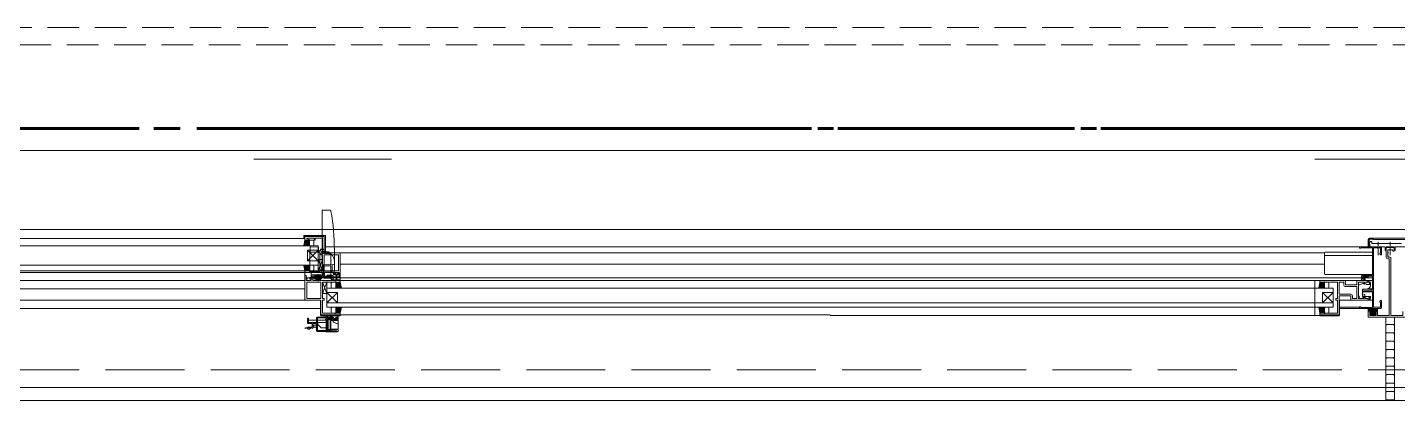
# Model space of a CAD drawing. Units: millimetres at full size, sheet at 1:30. Extents: x -16828 to 149130, y 47892 to 100313.
# Drawn here: x 13631 to 15193, y 50641 to 51066 of the extents above; entities that cross this region are included whole.
import ezdxf

# ---------------------------------------------------------------- set-up
doc = ezdxf.new("R2010")
doc.units = ezdxf.units.MM
doc.header["$LTSCALE"] = 30
for name, pattern in [('CHAIN2', [12, 9, -1, 1, -1]), ('DASHED1', [1.8, 1.2, -0.6]), ('DASHED3', [4, 3, -1]), ('DOUBLE_CHAIN1', [8.8, 5, -1, 0.6, -0.6, 0.6, -1])]:
    doc.linetypes.add(name, pattern=pattern)
for name, color, linetype, lineweight in [('0-0', 7, 'CHAIN2', 15), ('0-1', 7, 'Continuous', 15), ('2-0_通芯', 7, 'DOUBLE_CHAIN1', 15), ('2-A_建具', 7, 'Continuous', 15)]:
    doc.layers.add(name, color=color, linetype=linetype, lineweight=lineweight)

msp = doc.modelspace()

# ---------------------------------------------------------------- linework, layer by layer
at = {"layer": '0-0', "color": 1, "lineweight": 60}
msp.add_line((-9565.04, 50950.86), (35684.96, 50950.86), dxfattribs=at)
at = {"layer": '0-1'}
for p, q in [((12459.96, 50835.86), (17909.96, 50835.86)), ((-6110.04, 50655.86), (31079.96, 50655.86))]:
    msp.add_line(p, q, dxfattribs=at)
at = {"layer": '0-1', "linetype": 'DASHED3'}
msp.add_line((-1280.04, 50675.86), (21780.96, 50675.86), dxfattribs=at)
at = {"layer": '2-0_通芯', "color": 1, "lineweight": 60}
msp.add_line((-10727.74, 50950.86), (35684.96, 50950.86), dxfattribs=at)
at = {"layer": '2-A_建具', "linetype": 'DASHED1'}
for p, q in [((13275.96, 51065.86), (17093.96, 51065.86)), ((12649.96, 51045.86), (17719.96, 51045.86))]:
    msp.add_line(p, q, dxfattribs=at)
at = {"layer": '2-A_建具'}
for p, q in [((12649.96, 50925.86), (17719.96, 50925.86)), ((13888.96, 50915.86), (14045.96, 50915.86)), ((15323.46, 50915.86), (15098.96, 50915.86)), ((13966.96, 50857.35), (13966.96, 50813.49)), ((13976.15, 50857.55), (13967.48, 50857.85)), ((13962.46, 50817.06), (12814.96, 50817.06)), ((13947.46, 50825.56), (13388.71, 50825.56)), ((13947.46, 50823.56), (13945.96, 50817.06)), ((13952.23, 50823.56), (13946.03, 50817.36)), ((13946.36, 50817.06), (13946.03, 50817.39)), ((13946.26, 50828.96), (13970.96, 50828.96)), ((13946.26, 50828.96), (13946.26, 50825.56)), ((13947.77, 50817.06), (13946.3, 50818.53)), ((13950.82, 50823.56), (13946.45, 50819.2)), ((13949.19, 50817.06), (13946.56, 50819.68)), ((13950.6, 50817.06), (13946.83, 50820.83)), ((13949.4, 50823.56), (13946.88, 50821.03)), ((13952.02, 50817.06), (13947.1, 50821.98)), ((13952.46, 50822.37), (13947.15, 50817.06)), ((13947.99, 50823.56), (13947.3, 50822.87)), ((13952.46, 50818.03), (13947.36, 50823.13)), ((13947.46, 50827.26), (13947.46, 50824.06)), ((13952.46, 50823.56), (13947.46, 50823.56)), ((13968.96, 50827.76), (13947.96, 50827.76)), ((13952.46, 50819.45), (13948.34, 50823.56)), ((13952.46, 50820.96), (13948.56, 50817.06)), ((13952.46, 50820.86), (13949.76, 50823.56)), ((13952.46, 50819.55), (13949.97, 50817.06)), ((13952.46, 50822.27), (13951.17, 50823.56)), ((13952.46, 50818.13), (13951.39, 50817.06)), ((13952.46, 50817.06), (13952.46, 50823.56)), ((13952.46, 50822.56), (13952.46, 50818.06)), ((13956.46, 50823.56), (13953.46, 50823.56)), ((13953.46, 50817.06), (13956.46, 50817.06)), ((13962.32, 50815.56), (13953.57, 50815.86)), ((13957.46, 50818.06), (13957.46, 50822.56)), ((13962.46, 50788.49), (13962.46, 50817.06)), ((13962.8, 50815.1), (13963.26, 50809.87)), ((13970.96, 50828.96), (13970.96, 50808.96)), ((15174.46, 50815.86), (13970.96, 50815.86)), ((15159.96, 50816.36), (15159.96, 50824.86)), ((15160.76, 50816.36), (15159.96, 50816.36)), ((15161.87, 50818.28), (15160.76, 50816.36)), ((15160.96, 50825.86), (15208.96, 50825.86)), ((15160.96, 50824.86), (15160.96, 50818.81)), ((15165.96, 50824.86), (15160.96, 50824.86)), ((15160.96, 50818.81), (15161.87, 50818.28)), ((15161.19, 50818.77), (15162.24, 50821.66)), ((15161.61, 50818.05), (15161.41, 50818.16)), ((15161.76, 50816.86), (15161.76, 50817.79)), ((15162.53, 50821.86), (15163.76, 50821.86)), ((15178.86, 50815.86), (15162.76, 50815.86)), ((15164.26, 50821.36), (15164.26, 50820.16)), ((15164.56, 50819.86), (15170.49, 50819.86)), ((15165.96, 50824.46), (15165.96, 50824.86)), ((15203.96, 50824.46), (15165.96, 50824.46)), ((15171.16, 50817.18), (15171.16, 50821.74)), ((15171.16, 50814.98), (15171.16, 50816.18)), ((15171.83, 50819.86), (15184.29, 50819.86)), ((15174.96, 50807.36), (15174.96, 50815.36)), ((15179.16, 50812.36), (15179.16, 50815.56)), ((15180.26, 50815.56), (15180.26, 50812.36)), ((15189.36, 50815.86), (15180.56, 50815.86)), ((15184.96, 50817.18), (15184.96, 50821.74)), ((15184.96, 50814.98), (15184.96, 50816.18)), ((15185.63, 50819.86), (15198.09, 50819.86)), ((15189.66, 50812.36), (15189.66, 50815.56)), ((15190.76, 50815.56), (15190.76, 50812.36)), ((15207.16, 50815.86), (15191.06, 50815.86)), ((13950.46, 50812.06), (13962.46, 50812.06)), ((13950.46, 50812.06), (13962.46, 50800.06)), ((13950.46, 50800.06), (13962.46, 50812.06)), ((13950.46, 50812.06), (13950.46, 50800.06)), ((13962.46, 50800.06), (13950.46, 50800.06)), ((13967.46, 50801.49), (13962.46, 50801.49)), ((13967.46, 50801.49), (13962.46, 50788.49)), ((13967.46, 50788.49), (13962.46, 50801.49)), ((13965.06, 50811.26), (13963.49, 50811.29)), ((13964.46, 50808.52), (13964.46, 50788.75)), ((13968.46, 50813.49), (13965.06, 50813.49)), ((13965.06, 50810.88), (13965.06, 50813.49)), ((13968.46, 50812.82), (13965.06, 50812.82)), ((13965.06, 50810.88), (13968.46, 50810.88)), ((13966.96, 50782.37), (13966.96, 50810.74)), ((13966.96, 50806.37), (13967.19, 50807.92)), ((13967.7, 50808.35), (13976.55, 50808.04)), ((13968.46, 50810.88), (13968.46, 50808.32)), ((13970.46, 50811.54), (13970.46, 50808.25)), ((13974.96, 50809.81), (13974.96, 50808.96)), ((13976.96, 50799.37), (13976.96, 50796.67)), ((13980.96, 50812.47), (13980.96, 50788.13)), ((13980.96, 50796.83), (13980.96, 50799.37)), ((13987.46, 50808.96), (13987.46, 50778.37)), ((15109.96, 50808.96), (15109.96, 50785.46)), ((15164.96, 50805.92), (15109.96, 50805.92)), ((15163.96, 50809.96), (15110.96, 50809.96)), ((15171.16, 50806.34), (15171.16, 50813.98)), ((15179.76, 50811.86), (15179.66, 50811.86)), ((15184.96, 50806.34), (15184.96, 50813.98)), ((15185.92, 50803.06), (15185.92, 50737.79)), ((15190.26, 50811.86), (15190.16, 50811.86)), ((13962.46, 50795.06), (12814.96, 50795.06)), ((13952.46, 50788.56), (12824.96, 50788.56)), ((13947.76, 50786.56), (13388.71, 50786.56)), ((13947.46, 50788.56), (13945.96, 50795.06)), ((13946.36, 50795.06), (13946.03, 50794.74)), ((13952.23, 50788.56), (13946.03, 50794.76)), ((13947.77, 50795.06), (13946.3, 50793.59)), ((13950.82, 50788.56), (13946.45, 50792.93)), ((13949.19, 50795.06), (13946.56, 50792.44)), ((13950.6, 50795.06), (13946.83, 50791.29)), ((13949.4, 50788.56), (13946.88, 50791.09)), ((13952.02, 50795.06), (13947.1, 50790.14)), ((13952.46, 50789.75), (13947.15, 50795.06)), ((13947.99, 50788.56), (13947.3, 50789.25)), ((13952.46, 50794.09), (13947.36, 50788.99)), ((13947.46, 50788.06), (13947.46, 50755.16)), ((13947.46, 50786.56), (13969.53, 50786.55)), ((13952.46, 50792.68), (13948.34, 50788.56)), ((13952.46, 50791.16), (13948.56, 50795.06)), ((13952.46, 50791.26), (13949.76, 50788.56)), ((13952.46, 50792.58), (13949.97, 50795.06)), ((13952.46, 50789.85), (13951.17, 50788.56)), ((13952.46, 50793.99), (13951.39, 50795.06)), ((13952.46, 50795.06), (13952.46, 50787.86)), ((13952.46, 50789.56), (13952.46, 50794.06)), ((13952.96, 50787.37), (13963.49, 50787.74)), ((13952.96, 50787.27), (13966.96, 50787.52)), ((13953.46, 50795.06), (13956.46, 50795.06)), ((13956.46, 50788.56), (13953.46, 50788.56)), ((13964.96, 50784.06), (13955.46, 50784.06)), ((13957.46, 50794.06), (13957.46, 50789.56)), ((13959.46, 50783.97), (13959.46, 50782.47)), ((13962.46, 50783.97), (13959.46, 50783.97)), ((13960.46, 50783.76), (13961.1, 50782.47)), ((13962.46, 50784.9), (13962.46, 50776.87)), ((13964.46, 50783.76), (13963.82, 50782.47)), ((13966.96, 50789.64), (13964.46, 50789.61)), ((13979.99, 50795.83), (13967.48, 50795.39)), ((13967.96, 50794.37), (13976.83, 50794.37)), ((13968.46, 50795.42), (13968.46, 50781.87)), ((13968.46, 50786.92), (13977.29, 50787.23)), ((13969.53, 50780.56), (13969.53, 50786.56)), ((13972.56, 50783.81), (13972.46, 50781.57)), ((13972.56, 50783.81), (13978.03, 50783.57)), ((13976.96, 50793.87), (13976.96, 50779.87)), ((13979.99, 50787.13), (13976.98, 50787.02)), ((13982.11, 50784.66), (13982.11, 50785.46)), ((13982.11, 50784.96), (13984.61, 50784.96)), ((13982.86, 50784.26), (13982.51, 50784.26)), ((13983.11, 50780.76), (13982.86, 50784.26)), ((13984.21, 50784.26), (13983.86, 50784.26)), ((13984.61, 50785.46), (13984.61, 50784.66)), ((13986.26, 50786.55), (13986.26, 50781.06)), ((15109.96, 50796.06), (13987.46, 50796.06)), ((15163.96, 50784.46), (15110.96, 50784.46)), ((13947.46, 50768.06), (12824.96, 50768.06)), ((13947.46, 50777.56), (13388.71, 50777.56)), ((13954.46, 50780.56), (13948.66, 50780.56)), ((13987.46, 50780.97), (13953.04, 50780.97)), ((13953.04, 50779.47), (13966.46, 50779.47)), ((13954.96, 50782.47), (13987.46, 50782.47)), ((13954.96, 50780.97), (13954.96, 50782.47)), ((15164.96, 50777.56), (13956.39, 50777.56)), ((13956.96, 50782.47), (13956.96, 50780.97)), ((13958.46, 50782.47), (13958.52, 50783.11)), ((13966.4, 50783.11), (13958.52, 50783.11)), ((13958.96, 50780.56), (13968.46, 50780.56)), ((13959.66, 50779.47), (13959.66, 50778.47)), ((13965.26, 50778.47), (13959.66, 50778.47)), ((13960.46, 50780.97), (13960.46, 50778.47)), ((13960.76, 50780.97), (13960.76, 50778.47)), ((13964.16, 50780.97), (13964.16, 50778.47)), ((13964.46, 50780.97), (13964.46, 50778.47)), ((13965.26, 50779.47), (13965.26, 50778.47)), ((13966.46, 50782.47), (13966.4, 50783.11)), ((13966.46, 50779.47), (13966.46, 50780.97)), ((13972.46, 50775.63), (13967.46, 50762.63)), ((13972.46, 50762.63), (13967.46, 50775.63)), ((13968.46, 50781.87), (13976.96, 50781.87)), ((13976.96, 50780.37), (13968.96, 50780.37)), ((13969.53, 50780.66), (13983.61, 50780.66)), ((13969.53, 50780.56), (13983.11, 50780.56)), ((13972.46, 50781.57), (13976.96, 50781.37)), ((13972.46, 50747.06), (13972.46, 50775.63)), ((15119.96, 50769.06), (13972.46, 50769.06)), ((13972.49, 50782.31), (13976.53, 50782.13)), ((13977.46, 50770.06), (13977.46, 50774.56)), ((13977.96, 50780.63), (13977.96, 50778.46)), ((13978.46, 50778.37), (13987.46, 50778.37)), ((13978.46, 50775.56), (13981.46, 50775.56)), ((13981.46, 50769.06), (13978.46, 50769.06)), ((13979.46, 50778.37), (13979.46, 50782.07)), ((13982.46, 50769.06), (13982.46, 50776.26)), ((13982.46, 50771.45), (13986.57, 50775.56)), ((13982.46, 50772.86), (13985.16, 50775.56)), ((13982.46, 50774.27), (13983.75, 50775.56)), ((13982.46, 50775.56), (13987.46, 50775.56)), ((13982.46, 50770.03), (13987.56, 50775.13)), ((13982.46, 50774.56), (13982.46, 50770.06)), ((13982.46, 50774.37), (13987.77, 50769.06)), ((13982.46, 50772.96), (13986.36, 50769.06)), ((13982.46, 50771.55), (13984.95, 50769.06)), ((13982.46, 50770.13), (13983.53, 50769.06)), ((13982.69, 50775.56), (13988.89, 50769.36)), ((13982.9, 50769.06), (13987.82, 50773.98)), ((13983.11, 50780.76), (13983.11, 50777.81)), ((13983.61, 50777.66), (13987.46, 50777.66)), ((13984.1, 50775.56), (13988.47, 50771.2)), ((13984.32, 50769.06), (13988.09, 50772.83)), ((13985.52, 50775.56), (13988.04, 50773.03)), ((13985.73, 50769.06), (13988.35, 50771.68)), ((13986.26, 50781.06), (13987.46, 50781.06)), ((13986.93, 50775.56), (13987.62, 50774.87)), ((13987.15, 50769.06), (13988.62, 50770.53)), ((13987.46, 50776.06), (13987.46, 50777.66)), ((15104.96, 50777.46), (13987.46, 50777.46)), ((13987.46, 50775.56), (13988.96, 50769.06)), ((13988.56, 50769.06), (13988.88, 50769.39)), ((15098.96, 50777.46), (15098.96, 50737.76)), ((15104.96, 50775.56), (15103.46, 50769.06)), ((15109.73, 50775.56), (15103.53, 50769.36)), ((15103.86, 50769.06), (15103.53, 50769.39)), ((15105.27, 50769.06), (15103.8, 50770.53)), ((15108.32, 50775.56), (15103.95, 50771.2)), ((15106.69, 50769.06), (15104.06, 50771.68)), ((15108.1, 50769.06), (15104.33, 50772.83)), ((15106.9, 50775.56), (15104.38, 50773.03)), ((15109.52, 50769.06), (15104.6, 50773.98)), ((15109.96, 50774.37), (15104.65, 50769.06)), ((15105.49, 50775.56), (15104.8, 50774.87)), ((15109.96, 50770.03), (15104.86, 50775.13)), ((15104.96, 50777.66), (15104.96, 50776.06)), ((15109.96, 50775.56), (15104.96, 50775.56)), ((15109.96, 50771.45), (15105.84, 50775.56)), ((15109.96, 50772.96), (15106.06, 50769.06)), ((15109.96, 50772.86), (15107.26, 50775.56)), ((15109.96, 50771.55), (15107.47, 50769.06)), ((15109.96, 50774.27), (15108.67, 50775.56)), ((15109.96, 50770.13), (15108.89, 50769.06)), ((15109.96, 50769.06), (15109.96, 50776.26)), ((15109.96, 50774.56), (15109.96, 50770.06)), ((15113.96, 50775.56), (15110.96, 50775.56)), ((15110.96, 50769.06), (15113.96, 50769.06)), ((15114.96, 50770.06), (15114.96, 50774.56)), ((15119.92, 50775.63), (15120, 50775.63)), ((15119.96, 50747.06), (15119.96, 50769.06)), ((15154.59, 50774.4), (15149.95, 50772.73)), ((15152.46, 50782.86), (15152.46, 50781.56)), ((15153, 50780.36), (15152.46, 50779.82)), ((15152.46, 50780.06), (15152.46, 50778.06)), ((15155.66, 50779.36), (15152.46, 50779.36)), ((15154.76, 50780.36), (15152.76, 50780.36)), ((15152.76, 50778.23), (15152.96, 50779.36)), ((15154.35, 50780.36), (15153.35, 50779.36)), ((15153.46, 50767.71), (15153.46, 50759.46)), ((15153.68, 50767.66), (15159.06, 50767.71)), ((15154.55, 50782.77), (15154.05, 50782.27)), ((15154.26, 50781.76), (15154.6, 50781.76)), ((15154.36, 50779.36), (15156.58, 50777.68)), ((15155.47, 50782.83), (15154.4, 50781.76)), ((15156.66, 50781.33), (15154.69, 50779.36)), ((15154.96, 50779.36), (15156.78, 50777.96)), ((15156.65, 50782.66), (15155.06, 50781.07)), ((15155.06, 50781.3), (15155.06, 50780.66)), ((15157.66, 50782.66), (15155.56, 50782.66)), ((15156.15, 50774.37), (15157.46, 50773.76)), ((15156.5, 50779.82), (15156.2, 50779.52)), ((15156.66, 50781.46), (15156.66, 50780.36)), ((15156.96, 50781.76), (15158.36, 50781.76)), ((15158.19, 50782.86), (15157.09, 50781.76)), ((15161.75, 50776.27), (15157.53, 50777.54)), ((15158.64, 50781.96), (15158.46, 50781.78)), ((15158.66, 50782.06), (15158.66, 50782.56)), ((15164.96, 50768.06), (15159.84, 50768.06)), ((15162.46, 50771.66), (15162.46, 50775.32)), ((13965.26, 50738.26), (13965.26, 50754.57)), ((13965.46, 50754.57), (13965.26, 50754.57)), ((13967.46, 50762.63), (13972.46, 50762.63)), ((13984.46, 50764.06), (13972.46, 50764.06)), ((13984.46, 50764.06), (13972.46, 50752.06)), ((13984.46, 50752.06), (13972.46, 50764.06)), ((15119.96, 50752.06), (13972.46, 50752.06)), ((13984.46, 50764.06), (13984.46, 50752.06)), ((15107.96, 50764.06), (15119.96, 50764.06)), ((15107.96, 50764.06), (15119.96, 50752.06)), ((15107.96, 50752.06), (15119.96, 50764.06)), ((15107.96, 50764.06), (15107.96, 50752.06)), ((15126.96, 50762.09), (15139.89, 50762.09)), ((15126.96, 50755.16), (15164.96, 50755.16)), ((15149.56, 50759.76), (15148.96, 50759.76)), ((15149.56, 50759.76), (15149.56, 50757.09)), ((15153.36, 50757.76), (15154.53, 50757.76)), ((15153.36, 50757.09), (15153.36, 50757.76)), ((15153.46, 50764.66), (15164.96, 50764.66)), ((15162.46, 50759.46), (15153.46, 50759.46)), ((15155.73, 50761.58), (15153.73, 50762.31)), ((15154.53, 50757.76), (15154.53, 50759.46)), ((15154.83, 50759.76), (15155.76, 50759.76)), ((15156.06, 50760.06), (15156.06, 50761.11)), ((15157.53, 50755.18), (15161.75, 50756.45)), ((15174.96, 50746.36), (15174.96, 50754.36)), ((13965.26, 50745.86), (12760.46, 50745.86)), ((13965.26, 50738.26), (13987.76, 50738.26)), ((13965.96, 50738.56), (14546.21, 50738.56)), ((13986.76, 50737.26), (13966.26, 50737.26)), ((13971.46, 50737.21), (13971.46, 50735.86)), ((13971.96, 50735.86), (13971.96, 50737.2)), ((13971.96, 50736.36), (13972.46, 50736.36)), ((15119.96, 50747.06), (13972.46, 50747.06)), ((13972.46, 50737.2), (13972.46, 50735.86)), ((13972.92, 50735.86), (13972.92, 50737.19)), ((13973.42, 50737.19), (13973.42, 50735.86)), ((13976.5, 50735.86), (13976.5, 50737.16)), ((13977, 50737.16), (13977, 50735.86)), ((13977.46, 50746.06), (13977.46, 50741.56)), ((13977.46, 50735.86), (13977.46, 50737.15)), ((13977.46, 50736.36), (13977.96, 50736.36)), ((13977.96, 50737.15), (13977.96, 50735.86)), ((13981.46, 50747.06), (13978.46, 50747.06)), ((13978.46, 50740.56), (13981.46, 50740.56)), ((13978.46, 50737.15), (13978.46, 50735.86)), ((13982.46, 50741.75), (13987.77, 50747.06)), ((13982.46, 50743.16), (13986.36, 50747.06)), ((13982.46, 50744.58), (13984.95, 50747.06)), ((13982.46, 50747.06), (13982.46, 50739.86)), ((13982.46, 50745.99), (13983.53, 50747.06)), ((13982.46, 50746.09), (13987.56, 50740.99)), ((13982.46, 50741.56), (13982.46, 50746.06)), ((13982.46, 50744.68), (13986.57, 50740.56)), ((13982.46, 50743.26), (13985.16, 50740.56)), ((13982.46, 50741.85), (13983.75, 50740.56)), ((13982.46, 50740.56), (13987.46, 50740.56)), ((13982.69, 50740.56), (13988.89, 50746.76)), ((13982.9, 50747.06), (13987.82, 50742.14)), ((13984.1, 50740.56), (13988.47, 50744.93)), ((13984.32, 50747.06), (13988.09, 50743.29)), ((13985.46, 50720.26), (13985.46, 50737.18)), ((13985.52, 50740.56), (13988.04, 50743.09)), ((13985.73, 50747.06), (13988.35, 50744.44)), ((13986.93, 50740.56), (13987.62, 50741.25)), ((13987.15, 50747.06), (13988.62, 50745.59)), ((13987.46, 50740.56), (13988.96, 50747.06)), ((13987.46, 50738.56), (13987.46, 50740.06)), ((13987.76, 50738.56), (13987.76, 50738.26)), ((13988.56, 50747.06), (13988.88, 50746.74)), ((14546.21, 50737.76), (15127.16, 50737.76)), ((15104.96, 50740.56), (15103.46, 50747.06)), ((15103.86, 50747.06), (15103.53, 50746.74)), ((15109.73, 50740.56), (15103.53, 50746.76)), ((15105.27, 50747.06), (15103.8, 50745.59)), ((15108.32, 50740.56), (15103.95, 50744.93)), ((15106.69, 50747.06), (15104.06, 50744.44)), ((15108.1, 50747.06), (15104.33, 50743.29)), ((15106.9, 50740.56), (15104.38, 50743.09)), ((15109.52, 50747.06), (15104.6, 50742.14)), ((15109.96, 50741.75), (15104.65, 50747.06)), ((15104.66, 50738.56), (15104.66, 50738.26)), ((15127.16, 50738.26), (15104.66, 50738.26)), ((15105.49, 50740.56), (15104.8, 50741.25)), ((15109.96, 50746.09), (15104.86, 50740.99)), ((15109.96, 50740.56), (15104.96, 50740.56)), ((15105.66, 50737.26), (15126.16, 50737.26)), ((15109.96, 50744.68), (15105.84, 50740.56)), ((15109.96, 50743.16), (15106.06, 50747.06)), ((15109.96, 50743.26), (15107.26, 50740.56)), ((15109.96, 50744.58), (15107.47, 50747.06)), ((15109.96, 50741.85), (15108.67, 50740.56)), ((15109.96, 50745.99), (15108.89, 50747.06)), ((15109.96, 50747.06), (15109.96, 50739.86)), ((15109.96, 50741.56), (15109.96, 50746.06)), ((15110.96, 50747.06), (15113.96, 50747.06)), ((15113.96, 50740.56), (15110.96, 50740.56)), ((15114.96, 50746.06), (15114.96, 50741.56)), ((15149.96, 50747.26), (15127.16, 50747.26)), ((15127.16, 50745.86), (15174.46, 50745.86)), ((15161.82, 50745.91), (15159.96, 50744.38)), ((15159.96, 50745.91), (15159.96, 50742.86)), ((15162.41, 50745.91), (15159.96, 50745.91)), ((15163.11, 50745.79), (15159.96, 50742.92)), ((15159.96, 50742.86), (15163.71, 50742.86)), ((15159.96, 50735.86), (15159.96, 50742.36)), ((15160.46, 50742.86), (15162.96, 50742.86)), ((15164.39, 50745.64), (15161.35, 50742.86)), ((15162.78, 50741.46), (15162.16, 50740.84)), ((15162.16, 50740.96), (15162.16, 50739.56)), ((15168.9, 50745.91), (15162.17, 50739.44)), ((15163.71, 50741.46), (15162.66, 50741.46)), ((15168.16, 50739.06), (15162.66, 50739.06)), ((15165.77, 50745.61), (15162.77, 50742.86)), ((15170.31, 50745.91), (15163.21, 50739.06)), ((15167.3, 50745.73), (15163.71, 50742.39)), ((15163.71, 50742.86), (15163.71, 50741.46)), ((15167.11, 50741.55), (15164.62, 50739.06)), ((15168.38, 50741.41), (15166.04, 50739.06)), ((15167.11, 50742.86), (15167.11, 50741.46)), ((15170.41, 50742.86), (15167.11, 50742.86)), ((15167.11, 50741.46), (15168.16, 50741.46)), ((15168.66, 50740.27), (15167.45, 50739.06)), ((15167.96, 50742.86), (15169.96, 50742.86)), ((15168.41, 50745.91), (15170.41, 50745.91)), ((15170.41, 50744.6), (15168.42, 50742.86)), ((15168.66, 50740.96), (15168.66, 50739.56)), ((15170.41, 50743.43), (15169.84, 50742.86)), ((15170.41, 50745.91), (15170.41, 50742.86)), ((13948.96, 50722.5), (13948.76, 50722.5)), ((13950.46, 50734.16), (13950.46, 50729.26)), ((13950.86, 50723.76), (13956.36, 50723.76)), ((13951.46, 50732.36), (13960.46, 50732.36)), ((13951.96, 50723.26), (13951.76, 50723.26)), ((13954.96, 50722.5), (13954.76, 50722.5)), ((13980.06, 50735.86), (13961.46, 50735.86)), ((13961.76, 50732.36), (13971.46, 50732.36)), ((13961.76, 50729.66), (13971.46, 50729.66)), ((13962.06, 50728.56), (13961.76, 50728.56)), ((13961.76, 50720.76), (13971.46, 50720.76)), ((13962.06, 50728.56), (13962.06, 50727.56)), ((13962.06, 50727.56), (13965.86, 50723.76)), ((13965.86, 50723.76), (13971.46, 50723.76)), ((13971.46, 50720.75), (13971.46, 50732.39)), ((13972.76, 50720.74), (13972.76, 50734.68)), ((13972.76, 50734.36), (13977.06, 50734.36)), ((13972.76, 50734.36), (13973.76, 50733.36)), ((13973.76, 50733.36), (13973.76, 50721.96)), ((13976.06, 50733.36), (13973.76, 50733.36)), ((13973.76, 50721.96), (13976.06, 50721.96)), ((13976.06, 50733.36), (13977.06, 50734.36)), ((13976.06, 50721.96), (13976.06, 50733.36)), ((13976.06, 50721.96), (13977.06, 50720.96)), ((13977.06, 50734.74), (13977.06, 50720.68)), ((13984.46, 50732.16), (13977.06, 50732.16)), ((13977.06, 50722.06), (13985.46, 50722.06)), ((13984.26, 50733.56), (13978.26, 50733.56)), ((13979.46, 50730.34), (13979.46, 50732.16)), ((13984.8, 50728.4), (13979.46, 50730.34)), ((13980.06, 50735.86), (13980.06, 50734.41)), ((13982.46, 50734.41), (13982.46, 50735.86)), ((13982.46, 50735.86), (13985.46, 50735.86)), ((13983.76, 50734.41), (13983.76, 50733.56)), ((13985.46, 50733.46), (13985.46, 50734.86)), ((13985.46, 50720.56), (13985.46, 50721.26)), ((15179.96, 50735.86), (15179.96, 50640.86)), ((15180.96, 50727.36), (15179.96, 50726.36)), ((15180.96, 50727.36), (15188.96, 50727.36)), ((15191.96, 50735.86), (15182.96, 50735.86)), ((15189.96, 50726.36), (15188.96, 50727.36)), ((15189.96, 50735.86), (15189.96, 50640.86)), ((13961.46, 50719.56), (13984.46, 50719.56)), ((13971.46, 50719.56), (13971.46, 50719.26)), ((13971.46, 50719.26), (13984.46, 50719.26)), ((15180.96, 50717.86), (15179.96, 50716.86)), ((15180.96, 50708.36), (15179.96, 50707.36)), ((15180.96, 50717.86), (15188.96, 50717.86)), ((15180.96, 50708.36), (15188.96, 50708.36)), ((15189.96, 50716.86), (15188.96, 50717.86)), ((15189.96, 50707.36), (15188.96, 50708.36)), ((15180.96, 50698.86), (15179.96, 50697.86)), ((15180.96, 50698.86), (15188.96, 50698.86)), ((15189.96, 50697.86), (15188.96, 50698.86)), ((15180.96, 50689.36), (15179.96, 50688.36)), ((15180.96, 50679.86), (15179.96, 50678.86)), ((15180.96, 50689.36), (15188.96, 50689.36)), ((15180.96, 50679.86), (15188.96, 50679.86)), ((15189.96, 50688.36), (15188.96, 50689.36)), ((15189.96, 50678.86), (15188.96, 50679.86)), ((15180.96, 50670.36), (15179.96, 50669.36)), ((15180.96, 50660.86), (15179.96, 50659.86)), ((15180.96, 50670.36), (15188.96, 50670.36)), ((15180.96, 50660.86), (15188.96, 50660.86)), ((15189.96, 50669.36), (15188.96, 50670.36)), ((15189.96, 50659.86), (15188.96, 50660.86)), ((15180.96, 50651.36), (15179.96, 50650.36)), ((15180.96, 50651.36), (15188.96, 50651.36)), ((15189.96, 50650.36), (15188.96, 50651.36)), ((17478.46, 50640.86), (12891.46, 50640.86)), ((15180.96, 50641.86), (15179.96, 50640.86)), ((15180.96, 50641.86), (15188.96, 50641.86)), ((15189.96, 50640.86), (15188.96, 50641.86))]:
    msp.add_line(p, q, dxfattribs=at)
for points in [[(13969.46, 50827.96), (13947.26, 50827.96), (13947.26, 50825.56)], [(13952.24, 50824.15), (13949.39, 50824.91), (13949.39, 50825.83), (13957.96, 50825.83), (13957.96, 50823.56), (13958.96, 50823.56), (13958.96, 50825.83), (13967.46, 50825.83), (13967.46, 50808.96), (13965.46, 50808.96), (13965.46, 50806.86), (13966.26, 50806.86)], [(13963.26, 50809.87), (13953.26, 50809.87), (13953.26, 50815.56)], [(15109.96, 50808.96), (13969.46, 50808.96), (13969.46, 50827.96)], [(15149.96, 50815.86), (15149.96, 50814.26), (15151.16, 50814.26)], [(15151.76, 50814.86), (15164.96, 50814.86), (15164.96, 50783.86), (15153.46, 50783.86)], [(15174.46, 50754.86), (15173.96, 50754.86), (15173.36, 50753.82), (15173.36, 50752.86), (15174.06, 50752.86), (15174.06, 50747.06), (15166.16, 50747.06), (15166.16, 50814.66), (15174.06, 50814.66), (15174.06, 50808.86), (15173.36, 50808.86), (15173.36, 50807.9), (15173.96, 50806.86), (15174.46, 50806.86)], [(15180.46, 50804.13), (15180.46, 50809.2), (15180.58, 50809.39), (15180.58, 50809.94), (15180.46, 50810.12), (15180.46, 50810.2), (15180.58, 50810.39), (15180.58, 50810.94), (15180.46, 50811.12), (15180.46, 50814.66)], [(15180.96, 50815.16), (15184.29, 50815.16), (15184.48, 50815.02)], [(15189.46, 50814.66), (15189.46, 50811.06), (15187.96, 50811.06), (15187.96, 50812.66), (15182.39, 50812.66), (15182.39, 50809.8), (15182.55, 50809.61), (15182.55, 50809.11), (15182.39, 50808.92), (15182.39, 50806), (15182.55, 50805.81), (15182.55, 50805.31), (15182.39, 50805.12), (15182.39, 50804.06), (15184.92, 50804.06)], [(15185.44, 50815.02), (15185.63, 50815.16), (15188.96, 50815.16)], [(13952.96, 50787.27), (13952.96, 50809.87), (13963.49, 50809.5), (13963.49, 50811.29)], [(13966.59, 50807.03), (13967.46, 50807.03), (13967.46, 50788.49), (13962.42, 50788.49)], [(15170.46, 50742.36), (15170.46, 50737.79), (15183.99, 50737.79), (15183.99, 50802.13), (15182.46, 50802.13)], [(13947.46, 50786.56), (13967.53, 50786.56), (13967.53, 50782.06)], [(13954.46, 50786.56), (13954.46, 50779.86), (13953.06, 50779.86), (13953.06, 50779.06), (13954.46, 50779.06), (13954.46, 50777.56), (13948.66, 50777.56), (13948.66, 50779.06), (13950.06, 50779.06), (13950.06, 50779.86), (13948.66, 50779.86), (13948.66, 50782.96)], [(13961.5, 50788.49), (13955.19, 50788.49), (13953.46, 50787.86), (13952.46, 50787.86)], [(13969.46, 50781.56), (13969.46, 50786.56), (13979.56, 50786.56), (13979.56, 50785.26)], [(13980.56, 50784.26), (13981.86, 50784.26), (13981.86, 50785.06), (13980.76, 50785.06), (13980.76, 50786.56), (13985.96, 50786.56), (13985.96, 50785.06), (13984.86, 50785.06), (13984.86, 50784.26), (13986.26, 50784.26)], [(13981.06, 50786.56), (13981.06, 50785.46), (13982.11, 50785.46)], [(13983.61, 50777.66), (13983.61, 50780.76), (13983.86, 50784.26)], [(13984.61, 50785.46), (13985.66, 50785.46), (13985.66, 50786.56)], [(13956.39, 50777.56), (13956.39, 50782.56), (13959.27, 50782.56), (13965, 50783.06)], [(13967.53, 50782.06), (13964.65, 50782.06), (13958.92, 50781.56)], [(13968.33, 50757.09), (13967.46, 50757.09), (13967.46, 50775.63), (13972.5, 50775.63)], [(13973.42, 50775.63), (13979.73, 50775.63), (13981.46, 50776.26), (13982.46, 50776.26)], [(13983.61, 50780.56), (15154.76, 50780.56), (15154.76, 50781.36), (15153.66, 50781.36), (15153.66, 50782.86), (15158.86, 50782.86), (15158.86, 50781.36), (15157.76, 50781.36), (15157.76, 50780.56), (15164.96, 50780.56)], [(15162.46, 50775.32), (15157.39, 50777.46), (15157.39, 50777.66), (15147.46, 50777.66), (15147.46, 50777.46), (15133.46, 50777.46), (15133.46, 50777.66), (15104.96, 50777.66)], [(15109.96, 50776.26), (15110.96, 50776.26), (15112.69, 50775.63), (15119, 50775.63)], [(15120.92, 50775.63), (15124.96, 50775.63), (15124.96, 50757.09), (15124.09, 50757.09)], [(15132.03, 50772.63), (15132.03, 50775.63), (15126.96, 50775.63), (15126.96, 50762.09)], [(15146.96, 50777.06), (15146.96, 50772.56), (15133.96, 50772.56), (15133.96, 50777.06)], [(15141.89, 50760.09), (15141.89, 50757.09), (15147.03, 50757.09), (15147.03, 50770.63), (15134.03, 50770.63)], [(15162.46, 50757.4), (15162.46, 50759.46), (15160.16, 50759.46), (15160.16, 50758.66), (15161.26, 50758.66), (15161.26, 50757.45), (15160.06, 50757.09), (15156.06, 50757.09), (15156.06, 50758.66), (15157.16, 50758.66), (15157.16, 50759.46), (15154.86, 50759.46), (15154.86, 50757.09), (15148.96, 50757.09), (15148.96, 50775.63), (15154.86, 50775.63), (15154.86, 50773.26), (15155.86, 50773.26), (15155.86, 50775.63), (15160.06, 50775.63), (15161.46, 50775.21), (15161.46, 50773.76)], [(15153.46, 50767.71), (15159.06, 50767.71), (15159.7, 50767.94), (15161.39, 50769.36), (15162.46, 50771.66)], [(15162.26, 50767.66), (15157.96, 50767.66), (15153.92, 50767.31)], [(15162.46, 50772.96), (15157.46, 50772.96), (15157.46, 50773.76)], [(15160.06, 50781.56), (15160.06, 50782.66), (15164.96, 50782.66), (15164.96, 50767.36), (15162.65, 50767.36)], [(12824.96, 50755.16), (13965.46, 50755.16), (13965.46, 50739.06)], [(13982.46, 50739.86), (13981.46, 50739.86), (13979.73, 50740.49), (13967.46, 50740.49), (13967.46, 50755.16), (13969.46, 50755.16), (13969.46, 50757.26), (13968.66, 50757.26)], [(15123.76, 50757.26), (15122.96, 50757.26), (15122.96, 50755.16), (15124.96, 50755.16), (15124.96, 50740.49), (15112.69, 50740.49), (15110.96, 50739.86), (15109.96, 50739.86)], [(15126.96, 50739.06), (15126.96, 50760.16), (15139.96, 50760.16), (15139.96, 50755.66)], [(15126.96, 50755.26), (15140.46, 50755.26), (15140.46, 50755.06), (15157.39, 50755.06), (15157.39, 50755.16), (15161.75, 50756.45), (15162.26, 50756.81), (15162.46, 50757.4)], [(15127.16, 50737.76), (15127.16, 50754.57), (15126.96, 50754.57)], [(15154.66, 50764.66), (15154.66, 50765.96), (15164.96, 50765.96), (15164.96, 50746.86), (15151.76, 50746.86)], [(13966.26, 50737.26), (13965.55, 50737.55), (13965.26, 50738.26)], [(13987.76, 50738.26), (13987.47, 50737.55), (13986.76, 50737.26)], [(15104.96, 50740.06), (15104.96, 50738.56), (15126.46, 50738.56)], [(15151.16, 50747.46), (15149.96, 50747.46), (15149.96, 50745.86)], [(15209.96, 50742.36), (15209.96, 50735.86), (15159.96, 50735.86)], [(15163.46, 50742.36), (15163.46, 50741.86), (15161.96, 50741.86), (15161.96, 50737.79), (15168.96, 50737.79), (15168.96, 50741.86), (15167.46, 50741.86), (15167.46, 50742.36)], [(15185.92, 50737.79), (15199.46, 50737.79), (15199.46, 50742.36)], [(13950.96, 50728.76), (13955.56, 50728.76), (13955.56, 50724.56), (13950.86, 50724.56), (13950.86, 50723.76)], [(13960.46, 50734.86), (13960.46, 50729.66), (13951.46, 50729.66), (13951.46, 50734.16)], [(13957.66, 50724.94), (13957.41, 50725.15), (13957.09, 50725.07), (13956.82, 50725.54), (13957.38, 50726.1), (13957.28, 50726.36), (13956.66, 50726.36), (13956.66, 50728.56), (13960.46, 50728.56), (13960.46, 50725.56), (13960.76, 50725.26), (13960.91, 50724.93), (13960.46, 50724.39), (13960.46, 50720.56)], [(13982.96, 50720.96), (13978.26, 50720.96), (13978.26, 50721.76), (13977.26, 50721.76), (13977.26, 50720.66), (13972.66, 50720.66), (13972.66, 50734.76), (13977.26, 50734.76), (13977.26, 50732.46), (13984.46, 50732.46)], [(13977.06, 50720.96), (13972.76, 50720.96), (13973.76, 50721.96)], [(13978.26, 50733.56), (13978.26, 50735.06), (13979.76, 50735.06), (13979.76, 50735.86)], [(13978.76, 50733.56), (13978.76, 50734.41), (13983.76, 50734.41)], [(13982.76, 50735.86), (13982.76, 50735.06), (13984.26, 50735.06), (13984.26, 50733.56)], [(13984.96, 50721.76), (13983.76, 50721.76), (13983.46, 50721.46)]]:
    msp.add_lwpolyline(points, dxfattribs=at)
for points in [[(13969.46, 50788.49), (13985.53, 50788.49), (13985.53, 50807.03), (13969.46, 50807.03)], [(13949.39, 50757.09), (13965.46, 50757.09), (13965.46, 50775.63), (13949.39, 50775.63)], [(13961.76, 50720.46), (13971.46, 50720.46), (13971.46, 50732.66), (13970.66, 50732.66), (13970.66, 50733.56), (13971.46, 50733.56), (13971.46, 50734.96), (13961.76, 50734.96)]]:
    msp.add_lwpolyline(points, close=True, dxfattribs=at)
msp.add_circle((13958.97, 50725.66), 1.45, dxfattribs=at)
for centre, radius, start, end in [((13967.46, 50857.35), 0.5, 88, 180), ((13976.11, 50856.55), 1, 9.79346, 88), ((13715.96, 50811.65), 265, 0.17857, 9.79346), ((13947.26, 50827.96), 1, 90, 179.99999), ((13947.96, 50827.26), 0.5, 90, 180), ((13947.96, 50824.06), 0.5, 180, 270), ((13952.16, 50823.86), 0.3, 270, 75), ((13953.46, 50822.56), 1, 90.0001, 180.0001), ((13953.46, 50818.06), 1, 180.0001, 270.0001), ((13953.56, 50815.56), 0.3, 88, 180), ((13956.46, 50822.56), 1, 0.0001, 90.0001), ((13956.46, 50818.06), 1, 270.0001, 0.0001), ((13962.3, 50815.06), 0.5, 5, 88.02699), ((13968.96, 50827.26), 0.5, 0, 90), ((13969.96, 50827.96), 1, 0, 90), ((15151.16, 50814.56), 0.3, 270, 0), ((15151.76, 50814.56), 0.3, 90, 180), ((15160.96, 50824.86), 1, 90, 180), ((15161.66, 50818.6), 0.5, 160.00375, 240.00007), ((15161.46, 50817.79), 0.3, 0, 60.01506), ((15162.76, 50816.86), 1, 180, 270), ((15162.53, 50821.56), 0.3, 90, 159.98725), ((15163.76, 50821.36), 0.5, 0, 90), ((15164.56, 50820.16), 0.3, 180, 270), ((15170.49, 50819.66), 0.2, 16.60294, 90), ((15171.16, 50819.86), 0.5, 196.5981, 343.3939), ((15171.83, 50819.66), 0.2, 90, 163.39706), ((15174.46, 50815.36), 0.5, 0, 90), ((15178.86, 50815.56), 0.3, 0, 90), ((15180.56, 50815.56), 0.3, 90, 180), ((15180.96, 50814.66), 0.5, 90, 180), ((15184.29, 50819.66), 0.2, 16.60294, 90), ((15184.96, 50819.86), 0.5, 196.5981, 343.3939), ((15184.96, 50815.16), 0.5, 196.60155, 343.39845), ((15185.63, 50819.66), 0.2, 90, 163.39706), ((15188.96, 50814.66), 0.5, 0, 90), ((15189.36, 50815.56), 0.3, 0, 90), ((15191.06, 50815.56), 0.3, 90, 180), ((13963.46, 50808.52), 1, 0, 90), ((13963.46, 50808.5), 1, 0, 88), ((13966.26, 50807.06), 0.2, 270, 324.90037), ((13966.59, 50806.83), 0.2, 90, 144.90037), ((13966.46, 50810.74), 0.5, 0, 16.57035), ((13967.69, 50807.85), 0.5, 88, 171.46923), ((13969.96, 50809.46), 0.5, 180, 270), ((13971.46, 50810.95), 0.5, 180, 268.6024), ((13970.96, 50790.46), 20, 81.24067, 88.6024), ((13970.96, 50790.46), 20, 79.17457, 81.24067), ((13974.66, 50809.81), 0.3, 0, 79.17457), ((13975.59, 50807.07), 1, 5.53061, 88), ((13976.5, 50807.04), 1, 49.17186, 88), ((13895.96, 50799.36), 81, 0.00856, 5.53061), ((13969.96, 50799.47), 11, 359.4814, 49.17186), ((13986.46, 50807.96), 1, 0, 90), ((15110.96, 50808.96), 1, 90, 179.99999), ((15163.96, 50808.96), 1, 0, 90), ((15174.46, 50807.36), 0.5, 270, 0), ((15179.66, 50812.36), 0.5, 180, 270), ((15179.76, 50812.36), 0.5, 270, 0), ((15182.46, 50804.13), 2, 180, 270), ((15184.92, 50803.06), 1, 0, 90), ((15190.16, 50812.36), 0.5, 180, 270), ((15190.26, 50812.36), 0.5, 270, 0), ((13947.96, 50788.06), 0.5, 90, 180), ((13948.06, 50782.96), 0.6, 0, 180), ((13953.46, 50794.06), 1, 89.9999, 179.9999), ((13953.46, 50789.56), 1, 179.9999, 269.9999), ((13955.46, 50783.06), 1, 90, 180), ((13956.46, 50794.06), 1, 359.9999, 89.9999), ((13956.46, 50789.56), 1, 269.9999, 359.9999), ((13962.46, 50774.47), 9.5, 65.47227, 114.52773), ((13961.5, 50788.29), 0.2, 23.57818, 90), ((13961.96, 50788.49), 0.3, 203.57818, 336.42182), ((13962.42, 50788.29), 0.2, 90, 156.42182), ((13962.5, 50788.29), 0.2, 23.57818, 90), ((13962.96, 50788.49), 0.3, 203.57818, 336.42182), ((13963.42, 50788.29), 0.2, 90, 156.42182), ((13963.46, 50788.74), 1, 272, 0), ((13964.96, 50783.56), 0.5, 275, 90), ((13967.46, 50795.89), 0.5, 180, 272), ((13967.96, 50795.37), 1, 180, 270), ((13975.96, 50796.67), 1, 272, 0), ((13975.96, 50793.87), 1, 0, 30), ((13977.25, 50788.23), 1, 272, 355.1492), ((13977.96, 50782.07), 1.5, 15.61325, 87.4552), ((13863.66, 50797.87), 115, 355.1492, 358.95761), ((13980.56, 50785.26), 1, 180, 270), ((13979.96, 50796.83), 1, 272, 0), ((13979.96, 50788.13), 1, 272, 0), ((13982.51, 50784.66), 0.4, 180, 270), ((13984.21, 50784.66), 0.4, 270, 0), ((15110.96, 50785.46), 1, 180, 270), ((15153.46, 50782.86), 1, 90, 180), ((15163.96, 50785.46), 1, 270, 0), ((13958.96, 50781.06), 0.5, 95, 270), ((13968.96, 50782.37), 2, 180, 270), ((13968.46, 50781.56), 1, 270, 0), ((13971.5, 50775.83), 0.2, 270, 336.42182), ((13971.96, 50775.63), 0.3, 23.57818, 156.42182), ((13972.42, 50775.83), 0.2, 203.57818, 270), ((13972.5, 50775.83), 0.2, 270, 336.42182), ((13972.96, 50775.63), 0.3, 23.57818, 156.42182), ((13973.42, 50775.83), 0.2, 203.57818, 270), ((13976.46, 50780.63), 1.5, 0, 87.4552), ((13978.46, 50779.87), 1.5, 180, 270), ((13978.46, 50774.56), 1, 89.9999, 179.9999), ((13978.46, 50770.06), 1, 179.9999, 269.9999), ((13977.96, 50782.07), 1.5, 0, 15.61325), ((13981.46, 50774.56), 1, 359.9999, 89.9999), ((13981.46, 50770.06), 1, 269.9999, 359.9999), ((13983.36, 50777.81), 0.25, 180, 0), ((13986.86, 50781.66), 0.6, 180, 0), ((13986.96, 50776.06), 0.5, 270, 0), ((15105.46, 50776.06), 0.5, 180, 270), ((15110.96, 50774.56), 1, 90.0001, 180.0001), ((15110.96, 50770.06), 1, 180.0001, 270.0001), ((15113.96, 50774.56), 1, 0.0001, 90.0001), ((15113.96, 50770.06), 1, 270.0001, 0.0001), ((15119, 50775.83), 0.2, 270, 336.42182), ((15119.46, 50775.63), 0.3, 23.57818, 156.42182), ((15119.92, 50775.83), 0.2, 203.57818, 270), ((15120, 50775.83), 0.2, 270, 336.42182), ((15120.46, 50775.63), 0.3, 23.57818, 156.42182), ((15120.92, 50775.83), 0.2, 203.57818, 270), ((15134.03, 50772.63), 2, 180, 270), ((15133.46, 50777.06), 0.5, 0, 90), ((15147.46, 50777.06), 0.5, 90, 180), ((15150.46, 50771.32), 1.5, 109.85326, 179.99999), ((15153.46, 50781.56), 1, 180, 270), ((15152.76, 50780.06), 0.3, 90, 180), ((15152.66, 50778.06), 0.2, 180.00001, 60), ((15153.76, 50767.36), 0.3, 90.5, 179.99999), ((15154.26, 50782.06), 0.3, 135, 270), ((15154.76, 50782.56), 0.3, 90, 135), ((15154.93, 50773.46), 1, 93.88684, 109.85326), ((15154.6, 50782.06), 0.3, 270, 326.94427), ((15154.76, 50780.66), 0.3, 270, 0), ((15155.06, 50781.76), 0.25, 303.05573, 146.94427), ((15155.36, 50781.3), 0.3, 123.05573, 180), ((15155.36, 50782.66), 0.2, 0, 90), ((15155.66, 50780.36), 1, 270, 0), ((15155.73, 50773.46), 1, 65, 82.59308), ((15156.76, 50777.76), 0.2, 204.41711, 84.41711), ((15156.96, 50781.46), 0.3, 90, 180), ((15157.39, 50777.06), 0.5, 73.30076, 90), ((15157.86, 50782.66), 0.2, 90, 180), ((15158.36, 50782.56), 0.3, 0, 90), ((15158.36, 50782.06), 0.3, 270, 0), ((15159.06, 50781.56), 1, 270, 0), ((15159.05, 50768.71), 1, 270.5, 310), ((15159.46, 50771.66), 3, 310, 0), ((15161.96, 50773.76), 0.5, 180, 0), ((15161.46, 50775.32), 1, 0, 73.30076), ((15162.26, 50767.46), 0.2, 14.47751, 90), ((13948.46, 50756.16), 1, 180, 270), ((13968.33, 50757.29), 0.2, 270, 324.90037), ((13968.66, 50757.06), 0.2, 90, 144.90037), ((15123.76, 50757.06), 0.2, 35.09963, 90), ((15124.09, 50757.29), 0.2, 215.09963, 270), ((15139.89, 50760.09), 2, 0, 90), ((15140.46, 50755.66), 0.5, 180, 270), ((15153.96, 50766.81), 0.5, 95, 180), ((15153.96, 50762.76), 0.5, 180, 250), ((15154.83, 50759.46), 0.3, 90, 179.99999), ((15155.56, 50761.11), 0.5, 0, 70), ((15155.76, 50760.06), 0.3, 270, 0), ((15157.39, 50755.66), 0.5, 270, 286.69924), ((15161.46, 50757.4), 1, 286.69924, 0), ((15162.65, 50767.56), 0.2, 194.47751, 270), ((15174.46, 50754.36), 0.5, 0, 90), ((13966.26, 50738.26), 1, 180, 270), ((13965.96, 50739.06), 0.5, 180, 270), ((13978.46, 50746.06), 1, 90.0001, 180.0001), ((13978.46, 50741.56), 1, 180.0001, 270.0001), ((13981.46, 50746.06), 1, 0.0001, 90.0001), ((13981.46, 50741.56), 1, 270.0001, 0.0001), ((13986.76, 50738.26), 1, 270, 0), ((13986.96, 50740.06), 0.5, 0, 90), ((15105.66, 50738.26), 1, 180, 270), ((15105.46, 50740.06), 0.5, 90, 180), ((15110.96, 50746.06), 1, 89.9999, 179.9999), ((15110.96, 50741.56), 1, 179.9999, 269.9999), ((15113.96, 50746.06), 1, 359.9999, 89.9999), ((15113.96, 50741.56), 1, 269.9999, 359.9999), ((15126.16, 50738.26), 1, 270, 0), ((15126.46, 50739.06), 0.5, 270, 0), ((15151.16, 50747.16), 0.3, 0, 90), ((15151.76, 50747.16), 0.3, 180, 270), ((15160.46, 50742.36), 0.5, 90, 180), ((15162.66, 50740.96), 0.5, 90, 180), ((15162.66, 50739.56), 0.5, 180, 270), ((15165.39, 50760.61), 15, 258.52158, 270.05735), ((15162.96, 50742.36), 0.5, 0, 90), ((15165.42, 50760.61), 15, 269.94259, 281.47842), ((15167.96, 50742.36), 0.5, 90, 180), ((15168.16, 50740.96), 0.5, 0, 90), ((15168.16, 50739.56), 0.5, 270, 0), ((15169.96, 50742.36), 0.5, 0, 90), ((15174.46, 50746.36), 0.5, 270, 0), ((13948.86, 50722.04), 1.72, 29.20254, 150.79746), ((13951.86, 50723.72), 1.72, 209.20254, 330.79746), ((13950.96, 50734.16), 0.5, 359.99999, 180.00001), ((13950.96, 50729.26), 0.5, 180.00001, 269.99999), ((13954.86, 50722.04), 1.72, 29.20254, 150.79746), ((13956.36, 50725.06), 1.3, 269.99998, 354.7841), ((13961.46, 50734.86), 1, 90.00001, 179.99999), ((13982.96, 50721.46), 0.5, 270.00001, 359.99999), ((13984.46, 50734.86), 1, 0.00001, 89.99999), ((13984.46, 50733.46), 1, 270.00001, 359.99999), ((13984.46, 50733.16), 1, 270, 0), ((13984.46, 50727.46), 1, 0, 70), ((13984.96, 50721.26), 0.5, 0.00001, 89.99999), ((13961.46, 50720.56), 1, 180.00001, 269.99999), ((13984.46, 50720.56), 1, 270.00001, 359.99999), ((13984.46, 50720.26), 1, 270, 0)]:
    msp.add_arc(centre, radius, start, end, dxfattribs=at)

doc.saveas('drawing.dxf')
